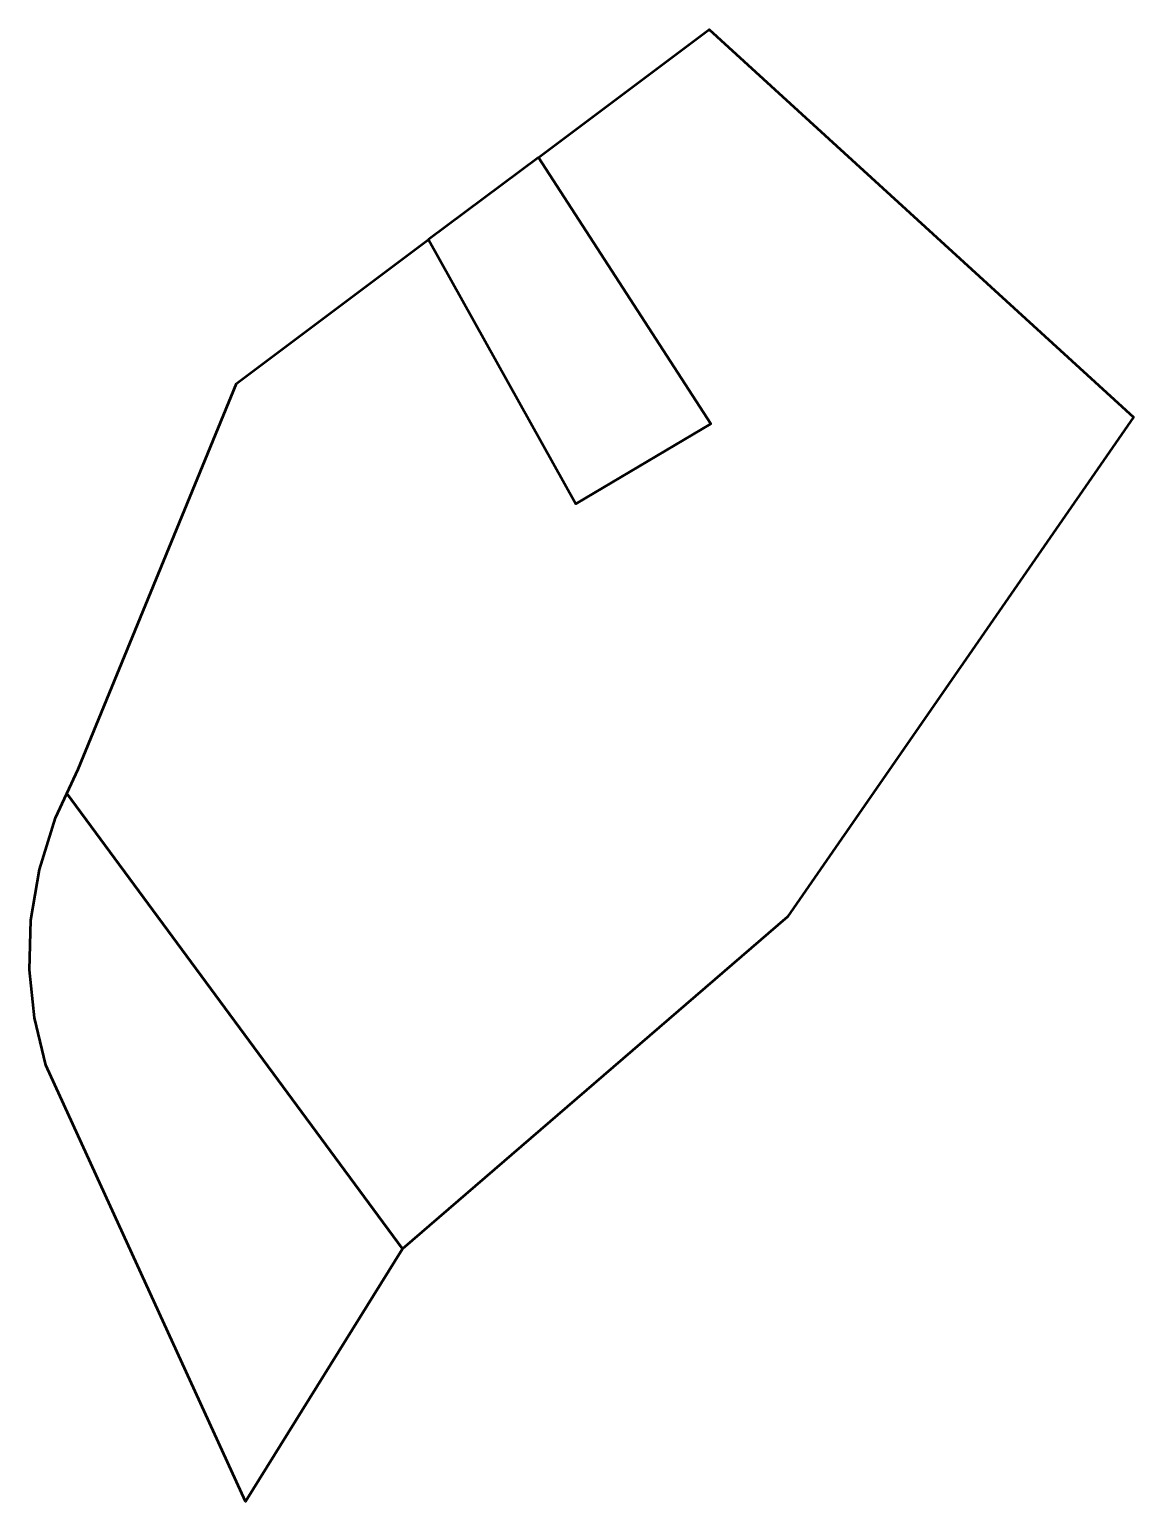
# Model space of a CAD drawing. Header units: metres. Extents: x 807950.2 to 808020, y 9157463.4 to 9157556.5.
import ezdxf

# ---------------------------------------------------------------- set-up
doc = ezdxf.new("R2010")
doc.units = ezdxf.units.M
doc.header["$MEASUREMENT"] = 0
doc.layers.add('2780-21041', color=1, linetype='Continuous')

msp = doc.modelspace()

# ---------------------------------------------------------------- linework, layer by layer
at = {"layer": '2780-21041', "color": 3, "lineweight": 53, "true_color": 0x00ff00}
msp.add_lwpolyline([(807952.6, 9157508.176), (807953.31, 9157509.711), (807963.318, 9157534.094), (807975.468, 9157543.193), (807984.787, 9157526.492), (807993.322, 9157531.545), (807982.408, 9157548.39), (807993.209, 9157556.478), (808020.038, 9157531.952), (807998.153, 9157500.36), (807973.817, 9157479.383)], close=True, dxfattribs=at)
at = {"layer": '2780-21041', "color": 254, "lineweight": 53, "true_color": 0xcccccc}
for points in [[(807984.787, 9157526.492), (807993.322, 9157531.545), (807982.408, 9157548.39), (807975.468, 9157543.193)], [(807950.325, 9157500.156), (807950.866, 9157503.369), (807951.885, 9157506.632), (807952.6, 9157508.176), (807973.817, 9157479.383), (807963.898, 9157463.397), (807951.258, 9157490.981), (807950.549, 9157493.993), (807950.232, 9157497.022)]]:
    msp.add_lwpolyline(points, close=True, dxfattribs=at)

doc.saveas('drawing.dxf')
